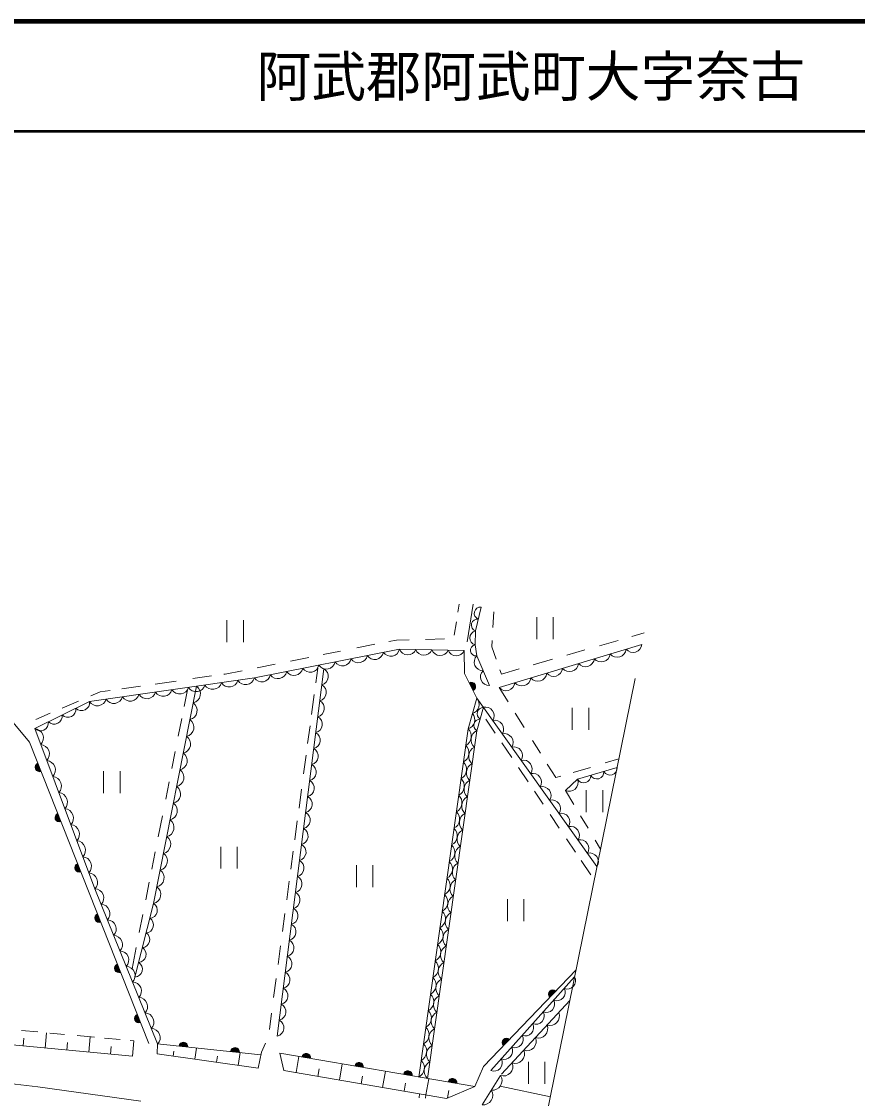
# Model space of a CAD drawing. Units: millimetres, scale not verified. Extents: x 40000 to 680000, y 20000 to 380000.
# Drawn here: x 383615 to 459787, y 281833 to 380000 of the extents above; entities that cross this region are included whole.
import ezdxf
from ezdxf.enums import TextEntityAlignment as Align

# ---------------------------------------------------------------- set-up
doc = ezdxf.new("R2010")
doc.units = ezdxf.units.MM
doc.header["$LTSCALE"] = 1000
for name, color, linetype, lineweight in [('M-BGD', 7, 'Continuous', 13), ('M-BMK-SRVR', 3, 'Continuous', 13), ('M-TTL', 2, 'Continuous', 140), ('M-TTL-LINE', 7, 'Continuous', 50), ('M-TTL-TXT', 7, 'Continuous', 13)]:
    doc.layers.add(name, color=color, linetype=linetype, lineweight=lineweight)
doc.styles.add('ＭＳ ゴシック', font='')
doc.styles.get('ＭＳ ゴシック').set_extended_font_data('MS Gothic')

msp = doc.modelspace()

# ---------------------------------------------------------------- linework, layer by layer
at = {"layer": 'M-BGD'}
for p, q in [((423383, 326159), (423502, 326879)), ((424769, 326894), (424215, 323460)), ((425506, 326618), (424969, 324453)), ((426655, 326193), (426571, 324755)), ((402330, 323433), (402330, 325433)), ((403830, 325433), (403830, 323433)), ((423040, 324071), (423241, 325294)), ((430565, 323714), (430565, 325714)), ((432065, 325714), (432065, 323714)), ((424969, 324453), (424944, 323184)), ((439241, 323954), (440366, 324279)), ((414173, 322905), (415811, 323230)), ((417071, 323480), (417781, 323621)), ((417781, 323621), (418940, 323648)), ((420422, 323682), (422152, 323721)), ((424944, 323184), (425104, 322178)), ((426501, 323572), (426468, 323015)), ((426468, 323015), (426863, 321888)), ((427128, 319290), (440153, 323225)), ((427128, 319290), (440153, 323225)), ((436295, 323105), (437974, 323589)), ((404832, 320165), (418060, 322787)), ((404832, 320165), (418060, 322787)), ((408122, 321704), (409808, 322039)), ((411088, 322293), (412668, 322606)), ((418060, 322787), (423958, 322655)), ((418060, 322787), (423958, 322655)), ((423958, 322655), (423985, 320576)), ((425104, 322178), (426243, 319476)), ((433313, 322245), (434950, 322717)), ((405077, 321100), (406714, 321425)), ((410427, 319719), (410607, 321066)), ((430230, 321356), (432000, 321866)), ((389816, 318020), (404832, 320165)), ((389816, 318020), (404832, 320165)), ((399221, 320101), (400933, 320346)), ((402061, 320507), (402170, 320523)), ((402170, 320523), (403709, 320828)), ((406919, 287514), (411164, 321001)), ((406919, 287514), (411164, 321001)), ((423985, 320576), (425101, 318323)), ((427205, 320911), (427341, 320522)), ((427341, 320522), (428967, 320991)), ((392752, 319177), (394457, 319421)), ((399564, 319413), (395647, 299602)), ((395647, 299602), (399564, 319413)), ((395778, 319610), (397695, 319883)), ((398427, 317571), (398727, 319082)), ((427128, 319290), (427954, 317978)), ((389915, 318528), (390769, 318894)), ((390769, 318894), (391683, 319025)), ((410040, 316827), (410286, 318670)), ((424305, 315526), (425101, 318323)), ((424305, 315526), (425101, 318323)), ((425101, 318323), (436053, 302982)), ((384811, 315557), (389816, 318020)), ((384811, 315557), (389816, 318020)), ((387309, 317411), (388820, 318059)), ((425090, 315359), (425696, 317490)), ((425696, 317490), (425090, 315359)), ((433796, 315427), (433796, 317427)), ((435296, 317427), (435296, 315427)), ((382257, 316840), (384350, 314311)), ((384930, 316392), (386217, 316943)), ((397888, 314852), (398207, 316460)), ((425915, 316410), (426777, 315133)), ((428602, 316948), (429425, 315641)), ((390293, 300939), (384811, 315557)), ((390293, 300939), (384811, 315557)), ((409686, 314182), (409903, 315806)), ((419812, 283787), (424305, 315526)), ((419812, 283787), (424305, 315526)), ((420601, 283652), (425090, 315359)), ((425090, 315359), (420601, 283652)), ((384350, 314311), (395212, 286829)), ((427373, 314249), (428279, 312907)), ((430162, 314470), (430899, 313298)), ((397306, 311916), (397612, 313460)), ((409318, 311429), (409545, 313127)), ((431518, 312316), (432295, 311081)), ((436785, 312414), (438039, 312786)), ((391093, 309667), (391093, 311667)), ((392593, 311667), (392593, 309667)), ((428894, 311994), (429766, 310703)), ((432295, 311081), (432745, 311214)), ((433887, 311553), (435448, 312017)), ((437878, 311995), (434290, 310925)), ((434290, 310925), (437878, 311995)), ((396749, 309107), (397064, 310696)), ((434290, 310925), (433168, 309896)), ((433168, 309896), (434290, 310925)), ((408900, 308307), (409132, 310039)), ((430351, 309835), (431150, 308651)), ((433168, 309896), (433934, 308622)), ((435081, 307939), (435081, 309939)), ((436581, 309939), (436581, 307939)), ((396070, 305683), (396448, 307589)), ((431781, 307716), (432617, 306477)), ((434544, 307607), (435234, 306461)), ((408514, 305419), (408742, 307126)), ((433273, 305504), (434096, 304285)), ((435890, 305368), (436374, 304564)), ((401769, 302784), (401769, 304784)), ((403269, 304784), (403269, 302784)), ((408156, 302748), (408375, 304385)), ((395484, 302729), (395796, 304301)), ((434612, 303520), (435494, 302212)), ((414130, 301099), (414130, 303099)), ((415630, 303099), (415630, 301099)), ((394933, 299946), (395250, 301545)), ((407779, 299925), (408009, 301647)), ((396013, 286798), (390293, 300939)), ((396013, 286798), (390293, 300939)), ((395647, 299602), (393951, 292898)), ((393951, 292898), (395647, 299602)), ((427896, 298008), (427896, 300008)), ((429396, 300008), (429396, 298008)), ((394340, 296959), (394667, 298608)), ((407395, 297058), (407612, 298679)), ((393686, 293657), (394068, 295585)), ((406990, 294030), (407221, 295760)), ((425705, 284738), (434142, 293544)), ((406589, 291034), (406820, 292763)), ((426372, 284372), (434018, 292931)), ((426372, 284372), (434018, 292931)), ((427338, 284038), (433580, 290771)), ((406200, 288122), (406398, 289607)), ((383625, 288034), (385109, 287897)), ((385753, 286431), (385883, 287825)), ((386197, 287796), (387544, 287670)), ((376167, 287321), (393719, 285691)), ((383762, 286616), (383827, 287317)), ((387745, 286246), (387809, 286936)), ((388675, 287565), (390251, 287419)), ((389736, 286061), (389866, 287455)), ((391185, 287332), (392588, 287202)), ((393510, 287116), (393848, 287085)), ((393719, 285691), (393848, 287085)), ((396013, 286798), (395986, 285900)), ((396013, 286798), (405421, 285824)), ((405467, 286048), (405848, 286886)), ((391728, 285876), (391791, 286556)), ((395986, 285900), (405170, 284584)), ((397489, 286139), (397426, 285694)), ((399552, 286431), (399405, 285410)), ((401466, 285691), (401385, 285127)), ((403534, 286019), (403365, 284843)), ((405170, 284584), (405467, 286048)), ((407155, 285952), (424911, 282914)), ((407155, 285952), (407525, 284376)), ((362494, 285517), (385105, 282891)), ((408888, 285656), (408636, 284186)), ((412831, 284981), (412579, 283511)), ((424911, 282914), (425705, 284738)), ((429798, 283162), (429798, 285162)), ((431298, 285162), (431298, 283162)), ((407525, 284376), (422352, 281839)), ((410724, 284527), (410608, 283848)), ((414670, 283872), (414550, 283174)), ((416773, 284307), (416522, 282836)), ((425576, 281263), (427264, 283921)), ((385105, 282891), (394493, 281583)), ((418616, 283217), (418493, 282499)), ((420716, 283632), (420465, 282162)), ((422352, 281839), (424911, 282914)), ((427234, 282944), (431803, 281992)), ((419840, 281905), (419868, 282264)), ((420439, 281858), (420462, 282162)), ((422562, 282561), (422445, 281878))]:
    msp.add_line(p, q, dxfattribs=at)
for centre, radius, start, end in [((425431, 326062), 561, 82.30522, 249.82511), ((425162, 324980), 561, 82.30522, 249.82511), ((425109, 323816), 653, 102.40838, 255.35756), ((425034, 322683), 510, 100.13662, 277.94235), ((439336, 323314), 821, 219.84822, 353.77703), ((414325, 322364), 811, 213.77256, 348.6487), ((415794, 322655), 811, 213.77256, 348.6487), ((417264, 322947), 811, 213.77256, 348.6487), ((418803, 323064), 794, 200.44551, 336.98944), ((420278, 323031), 794, 200.44551, 336.98944), ((421753, 322998), 794, 200.44551, 336.98944), ((423227, 322965), 794, 200.44551, 336.98944), ((425654, 321614), 787, 134.24663, 271.45329), ((436442, 322440), 821, 219.84822, 353.77703), ((437889, 322877), 821, 219.84822, 353.77703), ((408446, 321199), 811, 213.77256, 348.6487), ((409915, 321490), 811, 213.77256, 348.6487), ((411385, 321782), 811, 213.77256, 348.6487), ((412855, 322073), 811, 213.77256, 348.6487), ((432100, 321128), 821, 219.84822, 353.77703), ((433547, 321565), 821, 219.84822, 353.77703), ((434995, 322003), 821, 219.84822, 353.77703), ((404035, 320380), 825, 211.33746, 344.92275), ((405506, 320616), 811, 213.77256, 348.6487), ((406976, 320908), 811, 213.77256, 348.6487), ((410786, 320309), 788, 284.23531, 61.31611), ((426223, 320263), 787, 134.24663, 271.45329), ((429206, 320253), 821, 219.84822, 353.77703), ((430653, 320691), 821, 219.84822, 353.77703), ((396527, 319307), 825, 211.33746, 344.92275), ((398029, 319522), 825, 211.33746, 344.92275), ((399530, 319736), 825, 211.33746, 344.92275), ((399067, 318719), 853, 283.27247, 54.35677), ((401032, 319951), 825, 211.33746, 344.92275), ((402533, 320165), 825, 211.33746, 344.92275), ((410601, 318853), 788, 284.23531, 61.31611), ((424597, 319374), 400, 296.98424, 116.98424), ((424597, 319374), 400, 296.98424, 116.98424), ((424597, 319374), 350, 296.98424, 116.98424), ((424597, 319374), 300, 296.98424, 116.98424), ((424597, 319374), 250, 296.98424, 116.98424), ((424597, 319374), 200, 296.98424, 116.98424), ((424597, 319374), 150, 296.98424, 116.98424), ((424597, 319374), 100, 296.98424, 116.98424), ((424597, 319374), 50, 296.98424, 116.98424), ((427758, 319816), 821, 219.84822, 353.77703), ((390521, 318449), 825, 211.33746, 344.92275), ((392022, 318664), 825, 211.33746, 344.92275), ((393524, 318878), 825, 211.33746, 344.92275), ((395026, 319093), 825, 211.33746, 344.92275), ((410417, 317397), 788, 284.23531, 61.31611), ((424459, 317750), 861, 286.49217, 41.75594), ((387835, 317309), 736, 224.91403, 7.48619), ((389086, 317924), 736, 224.91403, 7.48619), ((398766, 317195), 853, 283.27247, 54.35677), ((425721, 316907), 583, 92.4435, 235.8046), ((425882, 316710), 802, 327.62872, 103.4187), ((385332, 316077), 736, 224.91403, 7.48619), ((386584, 316693), 736, 224.91403, 7.48619), ((398464, 315672), 853, 283.27247, 54.35677), ((410232, 315941), 788, 284.23531, 61.31611), ((424061, 316351), 861, 286.49217, 41.75594), ((425418, 315842), 583, 92.4435, 235.8046), ((426745, 315501), 802, 327.62872, 103.4187), ((384749, 314700), 859, 315.27518, 85.83691), ((410048, 314485), 788, 284.23531, 61.31611), ((423675, 314844), 928, 296.62441, 47.25874), ((425504, 314531), 927, 116.5779, 227.30525), ((398163, 314148), 853, 283.27247, 54.35677), ((427608, 314292), 802, 327.62872, 103.4187), ((385297, 313238), 859, 315.27518, 85.83691), ((397862, 312624), 853, 283.27247, 54.35677), ((409863, 313029), 788, 284.23531, 61.31611), ((423461, 313333), 928, 296.62441, 47.25874), ((425291, 313021), 927, 116.5779, 227.30525), ((428471, 313083), 802, 327.62872, 103.4187), ((385255, 312021), 400, 111.56566, 291.56566), ((385255, 312021), 400, 111.56566, 291.56566), ((385255, 312021), 350, 111.56566, 291.56566), ((385255, 312021), 300, 111.56566, 291.56566), ((385255, 312021), 250, 111.56566, 291.56566), ((385255, 312021), 200, 111.56566, 291.56566), ((385845, 311777), 859, 315.27518, 85.83691), ((409678, 311574), 788, 284.23531, 61.31611), ((423247, 311821), 928, 296.62441, 47.25874), ((425077, 311511), 927, 116.5779, 227.30525), ((429334, 311874), 802, 327.62872, 103.4187), ((385255, 312021), 150, 111.56566, 291.56566), ((385255, 312021), 100, 111.56566, 291.56566), ((385255, 312021), 50, 111.56566, 291.56566), ((397560, 311100), 853, 283.27247, 54.35677), ((430197, 310665), 802, 327.62872, 103.4187), ((434848, 311237), 640, 209.20353, 3.99268), ((436044, 311593), 640, 209.20353, 3.99268), ((437240, 311950), 640, 209.20353, 3.99268), ((386393, 310315), 859, 315.27518, 85.83691), ((397259, 309576), 853, 283.27247, 54.35677), ((409494, 310118), 788, 284.23531, 61.31611), ((423033, 310310), 928, 296.62441, 47.25874), ((424863, 310001), 927, 116.5779, 227.30525), ((431061, 309456), 802, 327.62872, 103.4187), ((433506, 310653), 829, 245.89039, 19.1305), ((386941, 308853), 859, 315.27518, 85.83691), ((409309, 308662), 788, 284.23531, 61.31611), ((422820, 308799), 928, 296.62441, 47.25874), ((424649, 308491), 927, 116.5779, 227.30525), ((387490, 307391), 859, 315.27518, 85.83691), ((396958, 308052), 853, 283.27247, 54.35677), ((431924, 308247), 802, 327.62872, 103.4187), ((387065, 307441), 400, 111.56566, 291.56566), ((387065, 307441), 400, 111.56566, 291.56566), ((387065, 307441), 350, 111.56566, 291.56566), ((387065, 307441), 300, 111.56566, 291.56566), ((387065, 307441), 250, 111.56566, 291.56566), ((387065, 307441), 200, 111.56566, 291.56566), ((387065, 307441), 150, 111.56566, 291.56566), ((387065, 307441), 100, 111.56566, 291.56566), ((387065, 307441), 50, 111.56566, 291.56566), ((409125, 307206), 788, 284.23531, 61.31611), ((422606, 307287), 928, 296.62441, 47.25874), ((424436, 306981), 927, 116.5779, 227.30525), ((432787, 307038), 802, 327.62872, 103.4187), ((388038, 305929), 859, 315.27518, 85.83691), ((396656, 306528), 853, 283.27247, 54.35677), ((408940, 305750), 788, 284.23531, 61.31611), ((422392, 305776), 928, 296.62441, 47.25874), ((424222, 305471), 927, 116.5779, 227.30525), ((433650, 305829), 802, 327.62872, 103.4187), ((388586, 304468), 859, 315.27518, 85.83691), ((396355, 305004), 853, 283.27247, 54.35677), ((434513, 304620), 802, 327.62872, 103.4187), ((408756, 304294), 788, 284.23531, 61.31611), ((422178, 304264), 928, 296.62441, 47.25874), ((424008, 303961), 927, 116.5779, 227.30525), ((389134, 303006), 859, 315.27518, 85.83691), ((396053, 303480), 853, 283.27247, 54.35677), ((408571, 302838), 788, 284.23531, 61.31611), ((421964, 302753), 928, 296.62441, 47.25874), ((435376, 303411), 802, 327.62872, 103.4187), ((388876, 302860), 400, 111.56566, 291.56566), ((388876, 302860), 400, 111.56566, 291.56566), ((388876, 302860), 350, 111.56566, 291.56566), ((388876, 302860), 300, 111.56566, 291.56566), ((388876, 302860), 250, 111.56566, 291.56566), ((388876, 302860), 200, 111.56566, 291.56566), ((388876, 302860), 150, 111.56566, 291.56566), ((388876, 302860), 100, 111.56566, 291.56566), ((388876, 302860), 50, 111.56566, 291.56566), ((389682, 301544), 859, 315.27518, 85.83691), ((395752, 301956), 853, 283.27247, 54.35677), ((423794, 302452), 927, 116.5779, 227.30525), ((408387, 301382), 788, 284.23531, 61.31611), ((421750, 301242), 928, 296.62441, 47.25874), ((423580, 300942), 927, 116.5779, 227.30525), ((390271, 300108), 832, 315.5303, 88.51581), ((395451, 300432), 853, 283.27247, 54.35677), ((408202, 299926), 788, 284.23531, 61.31611), ((421536, 299730), 928, 296.62441, 47.25874), ((390843, 298694), 832, 315.5303, 88.51581), ((395256, 298987), 728, 274.07144, 57.54637), ((423367, 299432), 927, 116.5779, 227.30525), ((390686, 298280), 400, 111.56566, 291.56566), ((390686, 298280), 400, 111.56566, 291.56566), ((390686, 298280), 350, 111.56566, 291.56566), ((390686, 298280), 300, 111.56566, 291.56566), ((390686, 298280), 250, 111.56566, 291.56566), ((390686, 298280), 200, 111.56566, 291.56566), ((408017, 298470), 788, 284.23531, 61.31611), ((421322, 298219), 928, 296.62441, 47.25874), ((423153, 297922), 927, 116.5779, 227.30525), ((390686, 298280), 150, 111.56566, 291.56566), ((390686, 298280), 100, 111.56566, 291.56566), ((390686, 298280), 50, 111.56566, 291.56566), ((391415, 297279), 832, 315.5303, 88.51581), ((394917, 297647), 728, 274.07144, 57.54637), ((407833, 297014), 788, 284.23531, 61.31611), ((391987, 295865), 832, 315.5303, 88.51581), ((394578, 296306), 728, 274.07144, 57.54637), ((421108, 296707), 928, 296.62441, 47.25874), ((422939, 296412), 927, 116.5779, 227.30525), ((394239, 294965), 728, 274.07144, 57.54637), ((407648, 295558), 788, 284.23531, 61.31611), ((420894, 295196), 928, 296.62441, 47.25874), ((422725, 294902), 927, 116.5779, 227.30525), ((392559, 294451), 832, 315.5303, 88.51581), ((407464, 294102), 788, 284.23531, 61.31611), ((392496, 293700), 400, 111.56566, 291.56566), ((392496, 293700), 400, 111.56566, 291.56566), ((392496, 293700), 350, 111.56566, 291.56566), ((392496, 293700), 300, 111.56566, 291.56566), ((392496, 293700), 250, 111.56566, 291.56566), ((392496, 293700), 200, 111.56566, 291.56566), ((392496, 293700), 150, 111.56566, 291.56566), ((392496, 293700), 100, 111.56566, 291.56566), ((392496, 293700), 50, 111.56566, 291.56566), ((393131, 293037), 832, 315.5303, 88.51581), ((393900, 293624), 728, 274.07144, 57.54637), ((420680, 293685), 928, 296.62441, 47.25874), ((422512, 293392), 927, 116.5779, 227.30525), ((407279, 292646), 788, 284.23531, 61.31611), ((420466, 292173), 928, 296.62441, 47.25874), ((422298, 291882), 927, 116.5779, 227.30525), ((433343, 292572), 764, 248.46927, 27.98314), ((393703, 291623), 832, 315.5303, 88.51581), ((407095, 291190), 788, 284.23531, 61.31611), ((432033, 291343), 400, 46.22838, 226.22838), ((432033, 291343), 400, 46.22838, 226.22838), ((432033, 291343), 350, 46.22838, 226.22838), ((432033, 291343), 300, 46.22838, 226.22838), ((432033, 291343), 250, 46.22838, 226.22838), ((432387, 291502), 764, 248.46927, 27.98314), ((394275, 290209), 832, 315.5303, 88.51581), ((420252, 290662), 928, 296.62441, 47.25874), ((422084, 290372), 927, 116.5779, 227.30525), ((431431, 290432), 764, 248.46927, 27.98314), ((432033, 291343), 200, 46.22838, 226.22838), ((432033, 291343), 150, 46.22838, 226.22838), ((432033, 291343), 100, 46.22838, 226.22838), ((432033, 291343), 50, 46.22838, 226.22838), ((394847, 288794), 832, 315.5303, 88.51581), ((406910, 289735), 788, 284.23531, 61.31611), ((420038, 289151), 928, 296.62441, 47.25874), ((421870, 288863), 927, 116.5779, 227.30525), ((430476, 289362), 764, 248.46927, 27.98314), ((431770, 289347), 862, 252.19837, 22.50167), ((394307, 289120), 400, 111.56566, 291.56566), ((394307, 289120), 400, 111.56566, 291.56566), ((394307, 289120), 350, 111.56566, 291.56566), ((394307, 289120), 300, 111.56566, 291.56566), ((394307, 289120), 250, 111.56566, 291.56566), ((394307, 289120), 200, 111.56566, 291.56566), ((394307, 289120), 150, 111.56566, 291.56566), ((394307, 289120), 100, 111.56566, 291.56566), ((394307, 289120), 50, 111.56566, 291.56566), ((406726, 288279), 788, 284.23531, 61.31611), ((429520, 288292), 764, 248.46927, 27.98314), ((395419, 287380), 832, 315.5303, 88.51581), ((419824, 287639), 928, 296.62441, 47.25874), ((421657, 287353), 927, 116.5779, 227.30525), ((430709, 288196), 862, 252.19837, 22.50167), ((398365, 286554), 400, 354.09098, 174.09098), ((398365, 286554), 400, 354.09098, 174.09098), ((398365, 286554), 350, 354.09098, 174.09098), ((398365, 286554), 300, 354.09098, 174.09098), ((398365, 286554), 250, 354.09098, 174.09098), ((398365, 286554), 200, 354.09098, 174.09098), ((398365, 286554), 150, 354.09098, 174.09098), ((398365, 286554), 100, 354.09098, 174.09098), ((419610, 286128), 928, 296.62441, 47.25874), ((421443, 285843), 927, 116.5779, 227.30525), ((427815, 286940), 400, 46.22838, 226.22838), ((427815, 286940), 400, 46.22838, 226.22838), ((427815, 286940), 350, 46.22838, 226.22838), ((427815, 286940), 300, 46.22838, 226.22838), ((427815, 286940), 250, 46.22838, 226.22838), ((427815, 286940), 200, 46.22838, 226.22838), ((427815, 286940), 150, 46.22838, 226.22838), ((427815, 286940), 100, 46.22838, 226.22838), ((427815, 286940), 50, 46.22838, 226.22838), ((428564, 287223), 764, 248.46927, 27.98314), ((429649, 287045), 862, 252.19837, 22.50167), ((398365, 286554), 50, 354.09098, 174.09098), ((403069, 286067), 400, 354.09098, 174.09098), ((403069, 286067), 400, 354.09098, 174.09098), ((403069, 286067), 350, 354.09098, 174.09098), ((403069, 286067), 300, 354.09098, 174.09098), ((403069, 286067), 250, 354.09098, 174.09098), ((403069, 286067), 200, 354.09098, 174.09098), ((403069, 286067), 150, 354.09098, 174.09098), ((403069, 286067), 100, 354.09098, 174.09098), ((403069, 286067), 50, 354.09098, 174.09098), ((409560, 285541), 400, 350.29158, 170.29158), ((409560, 285541), 400, 350.29158, 170.29158), ((409560, 285541), 350, 350.29158, 170.29158), ((409560, 285541), 300, 350.29158, 170.29158), ((409560, 285541), 250, 350.29158, 170.29158), ((409560, 285541), 200, 350.29158, 170.29158), ((409560, 285541), 150, 350.29158, 170.29158), ((427608, 286153), 764, 248.46927, 27.98314), ((428588, 285894), 862, 252.19837, 22.50167), ((409560, 285541), 100, 350.29158, 170.29158), ((409560, 285541), 50, 350.29158, 170.29158), ((414369, 284718), 400, 350.29158, 170.29158), ((414369, 284718), 400, 350.29158, 170.29158), ((414369, 284718), 350, 350.29158, 170.29158), ((414369, 284718), 300, 350.29158, 170.29158), ((414369, 284718), 250, 350.29158, 170.29158), ((414369, 284718), 200, 350.29158, 170.29158), ((414369, 284718), 150, 350.29158, 170.29158), ((414369, 284718), 100, 350.29158, 170.29158), ((414369, 284718), 50, 350.29158, 170.29158), ((419396, 284616), 928, 296.62441, 47.25874), ((421229, 284333), 927, 116.5779, 227.30525), ((426653, 285083), 764, 248.46927, 27.98314), ((427528, 284743), 862, 252.19837, 22.50167), ((418808, 283958), 400, 350.29158, 170.29158), ((418808, 283958), 400, 350.29158, 170.29158), ((418808, 283958), 350, 350.29158, 170.29158), ((418808, 283958), 300, 350.29158, 170.29158), ((418808, 283958), 250, 350.29158, 170.29158), ((418808, 283958), 200, 350.29158, 170.29158), ((418808, 283958), 150, 350.29158, 170.29158), ((418808, 283958), 100, 350.29158, 170.29158), ((418808, 283958), 50, 350.29158, 170.29158), ((426530, 283455), 870, 262.7474, 32.41047), ((422877, 283262), 400, 350.29158, 170.29158), ((422877, 283262), 400, 350.29158, 170.29158), ((422877, 283262), 350, 350.29158, 170.29158), ((422877, 283262), 300, 350.29158, 170.29158), ((422877, 283262), 250, 350.29158, 170.29158), ((422877, 283262), 200, 350.29158, 170.29158), ((422877, 283262), 150, 350.29158, 170.29158), ((422877, 283262), 100, 350.29158, 170.29158), ((422877, 283262), 50, 350.29158, 170.29158), ((425686, 282126), 870, 262.7474, 32.41047)]:
    msp.add_arc(centre, radius, start, end, dxfattribs=at)
at = {"layer": 'M-BMK-SRVR'}
msp.add_line((439525, 320125), (429867, 272435), dxfattribs=at)
at = {"layer": 'M-TTL'}
msp.add_line((680000, 380000), (40000, 380000), dxfattribs=at)
at = {"layer": 'M-TTL-LINE'}
msp.add_line((40000, 370000), (680000, 370000), dxfattribs=at)

# ---------------------------------------------------------------- texts
at = {"layer": 'M-TTL-TXT', "style": 'ＭＳ ゴシック'}
msp.add_text('阿武郡阿武町大字奈古', height=3666, dxfattribs=at).set_placement((405024, 375000), align=Align.MIDDLE_LEFT)

doc.saveas('drawing.dxf')
